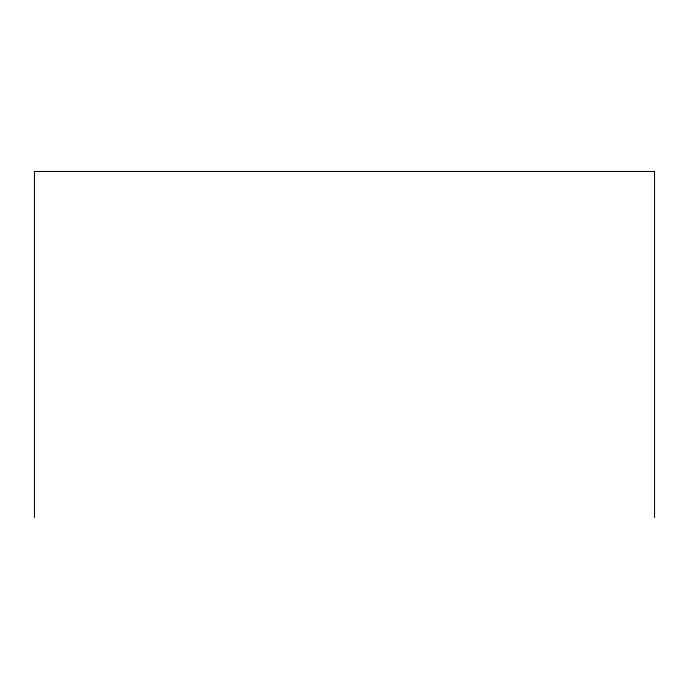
<?xml version="1.0" encoding="UTF-8"?>
<svg xmlns="http://www.w3.org/2000/svg" width="689" height="689" viewBox="0 0 689 689"><rect width="100%" height="100%" fill="white"/><g stroke="black" fill="none" stroke-linecap="round" stroke-linejoin="round"><path stroke-width="1.03" d="M654.55 517.525L654.55 171.475L34.45 171.475L34.45 517.525"/></g></svg>
